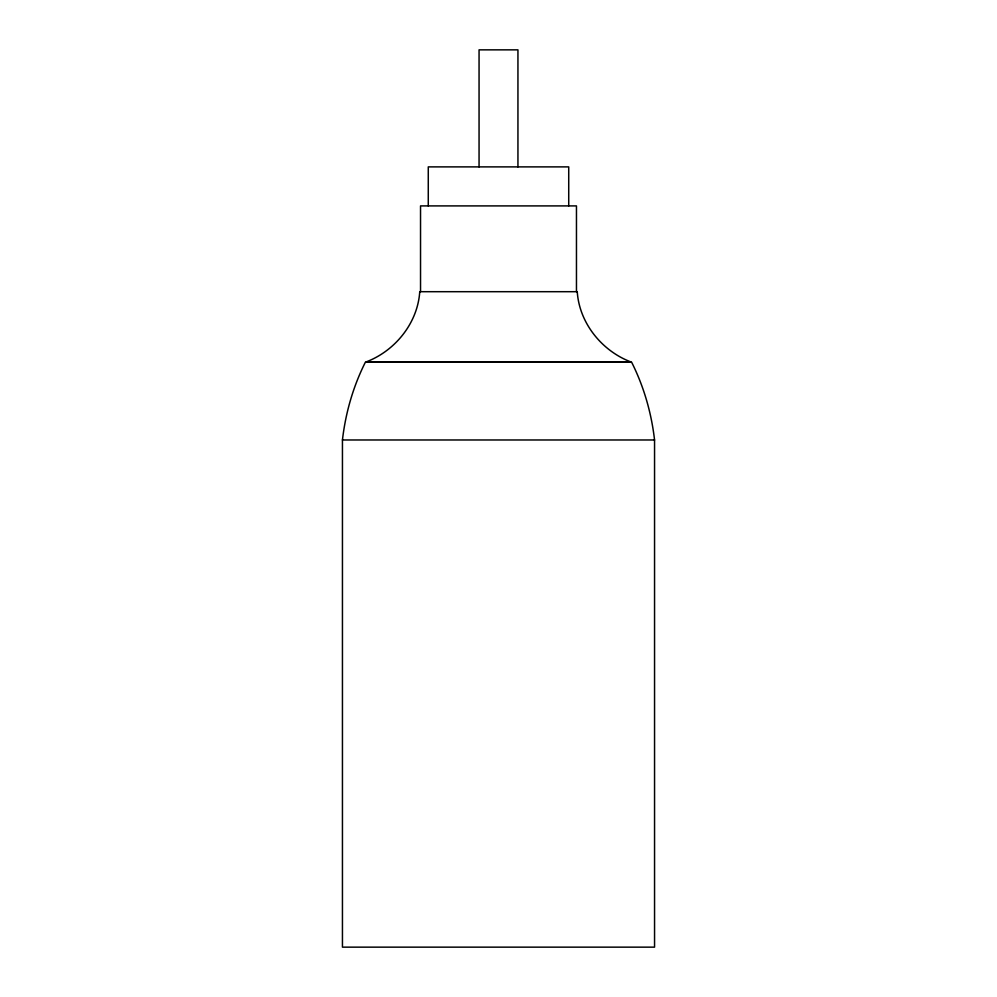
<?xml version="1.0" encoding="UTF-8"?>
<svg xmlns="http://www.w3.org/2000/svg" width="997" height="997" viewBox="0 0 997 997"><rect width="100%" height="100%" fill="white"/><g stroke="black" fill="none" stroke-linecap="round" stroke-linejoin="round"><path stroke-width="1.5" d="M342.445 439.976C345.548 412.995 353.15 386.5 365.376 362.21L631.624 362.21C643.85 386.5 651.452 412.995 654.555 439.976L654.555 947.15L342.445 947.15L342.445 439.976L654.555 439.976M576.465 291.697L576.465 205.905L420.535 205.905L420.535 291.697M568.726 205.905L568.726 166.885L428.274 166.885L428.274 205.905M517.942 166.885L517.942 49.85L479.058 49.85L479.058 166.885M419.749 291.697C417.706 323.053 395.148 350.944 366.061 361.948L630.939 361.948C601.852 350.944 579.294 323.053 577.251 291.697L419.749 291.697"/></g></svg>
